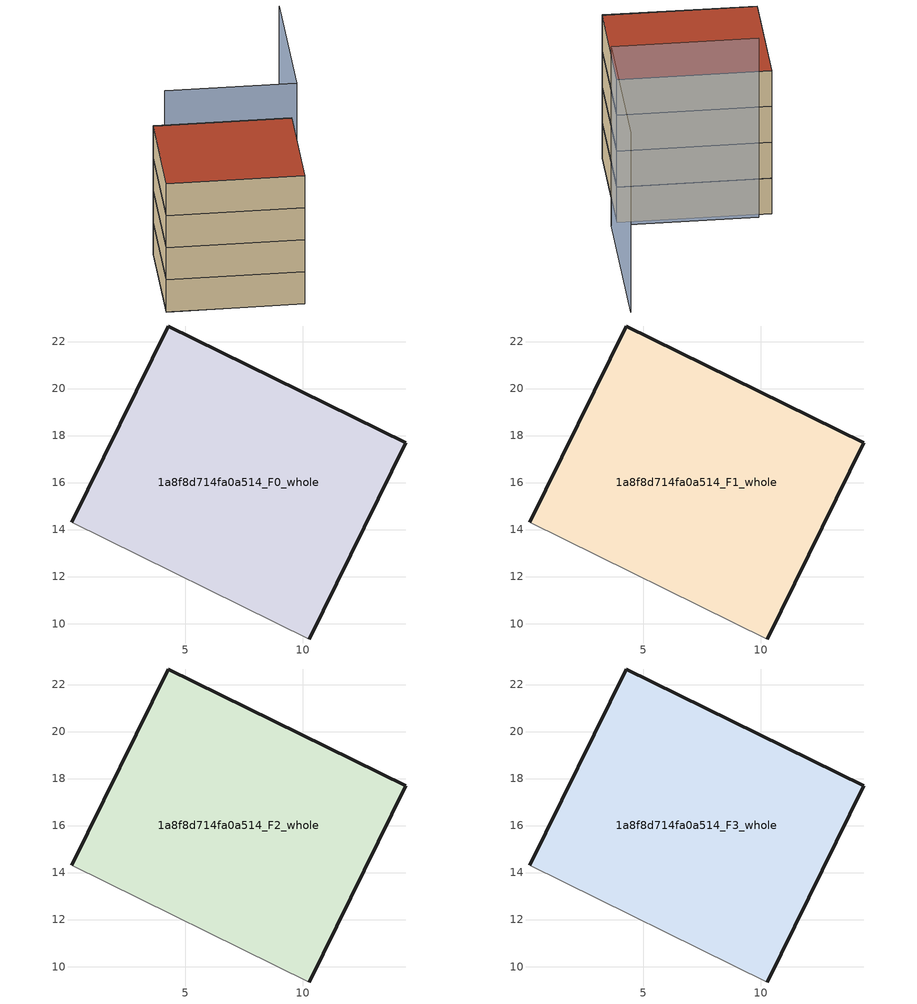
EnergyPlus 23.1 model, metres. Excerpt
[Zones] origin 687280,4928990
1a8f8d714fa0a514_F0_whole
 floor ground (EU_floor_Construction): 10.28,9.34 14.39,17.69 4.29,22.66 0.18,14.32 z0
 wall outside (EU_wall_Construction): 0.18,14.32 4.29,22.66 14.39,17.69 10.28,9.34 z0:3
 wall adiabatic (EU_wall_Construction): 10.28,9.34 0.18,14.32 z0:3
1a8f8d714fa0a514_F1_whole
 floor to 1a8f8d714fa0a514_F0_whole (EU_floor_Construction): 10.27,9.34 14.38,17.69 4.28,22.66 0.18,14.32 z3
 wall outside (EU_wall_Construction): 0.18,14.32 4.29,22.66 14.39,17.69 10.28,9.34 z3:6
 wall adiabatic (EU_wall_Construction): 10.28,9.34 0.18,14.32 z3:6
1a8f8d714fa0a514_F2_whole
 floor to 1a8f8d714fa0a514_F1_whole (EU_floor_Construction): 10.27,9.34 14.38,17.69 4.28,22.66 0.18,14.32 z6
 wall outside (EU_wall_Construction): 0.18,14.32 4.29,22.66 14.39,17.69 10.28,9.34 z6:9
 wall adiabatic (EU_wall_Construction): 10.28,9.34 0.18,14.32 z6:9
1a8f8d714fa0a514_F3_whole
 floor to 1a8f8d714fa0a514_F2_whole (EU_floor_Construction): 10.27,9.34 14.38,17.69 4.28,22.66 0.18,14.32 z9
 wall outside (EU_wall_Construction): 0.18,14.32 4.29,22.66 14.39,17.69 10.28,9.34 z9:12
 wall adiabatic (EU_wall_Construction): 10.28,9.34 0.18,14.32 z9:12
 roof outside (EU_roof_Construction): 14.39,17.69 10.28,9.34 0.18,14.32 4.29,22.66 z12
shading: 20.43,28.94 14.93,17.81 / 14.93,17.81 5.34,22.55 z0:15
[Building]
EU S2 Campaign: North Axis=0; Terrain=City; Solar Distribution=FullExterior
[Site:Location]
Bologna: Latitude=44.5; Longitude=11.25; Time Zone=1; Elevation=37
[SizingPeriod:WeatherFileDays]
AnnualSizingPeriod: Begin Month=1; Begin Day of Month=1; End Month=12; End Day of Month=31; Day of Week for Start Day=Monday; Use Weather File Daylight Saving Period=No; Use Weather File Rain and Snow Indicators=No
[MATERIAL]
EU_InternalMass_Material: Roughness=MediumRough; Thickness=0.1; Conductivity=1; Density=1800; Specific Heat=900; Thermal Absorptance=0.9; Solar Absorptance=0.7; Visible Absorptance=0.7
[MATERIAL:NOMASS] Roughness=MediumRough; Thermal Absorptance=0.9; Solar Absorptance=0.7; Visible Absorptance=0.7
Name | Thermal Resistance
EU_wall_NoMass | 0.937881
EU_roof_NoMass | 0.548572
EU_floor_NoMass | 0.71348
[CONSTRUCTION]
EU_wall_Construction: EU_wall_NoMass
EU_roof_Construction: EU_roof_NoMass
EU_floor_Construction: EU_floor_NoMass
EU_InternalMass_Construction: EU_InternalMass_Material
[ZONE] Type=1; Multiplier=1; Ceiling Height=autocalculate; Floor Area=autocalculate; Part of Total Floor Area=Yes
Name | Volume
1a8f8d714fa0a514_F0_whole | 314.034
1a8f8d714fa0a514_F1_whole; 1a8f8d714fa0a514_F2_whole; 1a8f8d714fa0a514_F3_whole | 314.032
[INTERNALMASS] Construction=EU_InternalMass_Construction; Surface Area=104.678
Name | Zone or ZoneList
1a8f8d714fa0a514_F0_whole_EU_InternalMass | 1a8f8d714fa0a514_F0_whole
1a8f8d714fa0a514_F1_whole_EU_InternalMass | 1a8f8d714fa0a514_F1_whole
1a8f8d714fa0a514_F2_whole_EU_InternalMass | 1a8f8d714fa0a514_F2_whole
1a8f8d714fa0a514_F3_whole_EU_InternalMass | 1a8f8d714fa0a514_F3_whole
[OTHEREQUIPMENT] Fuel Type=Electricity; Design Level Calculation Method=Watts/Area; Power per Zone Floor Area=1; Fraction Latent=0; Fraction Radiant=0; Fraction Lost=0; Carbon Dioxide Generation Rate=0; EndUse Subcategory=EU_Step8_InternalGains
Name | Zone or ZoneList or Space or SpaceList | Schedule
EU_Step8_InternalGain_1a8f8d714fa0a514_F0_whole_f000 | 1a8f8d714fa0a514_F0_whole | EU_Step8_GainSchedule_1a8f8d714fa0a514_F0_whole_f000
EU_Step8_InternalGain_1a8f8d714fa0a514_F1_whole_f000 | 1a8f8d714fa0a514_F1_whole | EU_Step8_GainSchedule_1a8f8d714fa0a514_F1_whole_f000
EU_Step8_InternalGain_1a8f8d714fa0a514_F2_whole_f000 | 1a8f8d714fa0a514_F2_whole | EU_Step8_GainSchedule_1a8f8d714fa0a514_F2_whole_f000
EU_Step8_InternalGain_1a8f8d714fa0a514_F3_whole_f000 | 1a8f8d714fa0a514_F3_whole | EU_Step8_GainSchedule_1a8f8d714fa0a514_F3_whole_f000
[ZONEVENTILATION:DESIGNFLOWRATE] Schedule=EU_AlwaysOn; Design Flow Rate Calculation Method=AirChanges/Hour; Air Changes per Hour=0.687892; Ventilation Type=Natural; Fan Pressure Rise=0; Fan Total Efficiency=1; Constant Term Coefficient=1; Temperature Term Coefficient=0; Velocity Term Coefficient=0; Velocity Squared Term Coefficient=0; Minimum Indoor Temperature=-100; Maximum Indoor Temperature=100; Delta Temperature=-100; Minimum Outdoor Temperature=-100; Maximum Outdoor Temperature=100; Maximum Wind Speed=40
Name | Zone or ZoneList or Space or SpaceList
EU_ConstantAir_1a8f8d714fa0a514_F0_whole | 1a8f8d714fa0a514_F0_whole
EU_ConstantAir_1a8f8d714fa0a514_F1_whole | 1a8f8d714fa0a514_F1_whole
EU_ConstantAir_1a8f8d714fa0a514_F2_whole | 1a8f8d714fa0a514_F2_whole
EU_ConstantAir_1a8f8d714fa0a514_F3_whole | 1a8f8d714fa0a514_F3_whole
[HVACTEMPLATE:THERMOSTAT] Constant Heating Setpoint=20; Constant Cooling Setpoint=50
EU_HeatOnly_1a8f8d714fa0a514_F0_whole; EU_HeatOnly_1a8f8d714fa0a514_F1_whole; EU_HeatOnly_1a8f8d714fa0a514_F2_whole; EU_HeatOnly_1a8f8d714fa0a514_F3_whole
[HVACTEMPLATE:ZONE:IDEALLOADSAIRSYSTEM] System Availability Schedule=EU_AlwaysOn; Maximum Heating Supply Air Temperature=50; Minimum Cooling Supply Air Temperature=13; Maximum Heating Supply Air Humidity Ratio=0.0156; Minimum Cooling Supply Air Humidity Ratio=0.0077; Heating Limit=NoLimit; Cooling Limit=NoLimit; Heating Availability Schedule=EU_AlwaysOn; Cooling Availability Schedule=EU_CoolingOff; Dehumidification Control Type=ConstantSensibleHeatRatio; Cooling Sensible Heat Ratio=0.7; Dehumidification Setpoint=60; Humidification Control Type=None; Humidification Setpoint=30; Outdoor Air Method=None; Outdoor Air Flow Rate per Person=0.00944; Outdoor Air Flow Rate per Zone Floor Area=0; Outdoor Air Flow Rate per Zone=0; Demand Controlled Ventilation Type=None; Outdoor Air Economizer Type=NoEconomizer; Heat Recovery Type=None; Sensible Heat Recovery Effectiveness=0.7; Latent Heat Recovery Effectiveness=0.65
Name | Template Thermostat
1a8f8d714fa0a514_F0_whole | EU_HeatOnly_1a8f8d714fa0a514_F0_whole
1a8f8d714fa0a514_F1_whole | EU_HeatOnly_1a8f8d714fa0a514_F1_whole
1a8f8d714fa0a514_F2_whole | EU_HeatOnly_1a8f8d714fa0a514_F2_whole
1a8f8d714fa0a514_F3_whole | EU_HeatOnly_1a8f8d714fa0a514_F3_whole
[SIZING:ZONE] Zone Cooling Design Supply Air Temperature Input Method=SupplyAirTemperature; Zone Cooling Design Supply Air Temperature=13; Zone Heating Design Supply Air Temperature Input Method=SupplyAirTemperature; Zone Heating Design Supply Air Temperature=50; Zone Cooling Design Supply Air Humidity Ratio=0.008; Zone Heating Design Supply Air Humidity Ratio=0.008; Cooling Design Air Flow Method=DesignDay; Cooling Design Air Flow Rate=0; Cooling Minimum Air Flow per Zone Floor Area=0.000762; Cooling Minimum Air Flow=0; Cooling Minimum Air Flow Fraction=0.2; Heating Design Air Flow Method=DesignDay; Heating Design Air Flow Rate=0; Heating Maximum Air Flow per Zone Floor Area=0.002032; Heating Maximum Air Flow=0.141576; Heating Maximum Air Flow Fraction=0.3; Account for Dedicated Outdoor Air System=No; Dedicated Outdoor Air System Control Strategy=NeutralSupplyAir; Dedicated Outdoor Air Low Setpoint Temperature for Design=autosize; Dedicated Outdoor Air High Setpoint Temperature for Design=autosize; Zone Load Sizing Method=Sensible Load Only No Latent Load; Zone Latent Cooling Design Supply Air Humidity Ratio Input Method=HumidityRatioDifference; Zone Cooling Design Supply Air Humidity Ratio Difference=0.005; Zone Latent Heating Design Supply Air Humidity Ratio Input Method=HumidityRatioDifference; Zone Humidification Design Supply Air Humidity Ratio Difference=0.005
1a8f8d714fa0a514_F0_whole; 1a8f8d714fa0a514_F1_whole; 1a8f8d714fa0a514_F2_whole; 1a8f8d714fa0a514_F3_whole
[SCHEDULE:CONSTANT]
Name | Hourly Value
EU_AlwaysOn | 1
EU_CoolingOff | 0
[SCHEDULE:FILE] Column Number=1; Rows to Skip at Top=0; Number of Hours of Data=8760; Column Separator=Comma; Interpolate to Timestep=No; Minutes per Item=60; Adjust Schedule for Daylight Savings=Yes
Name | File
EU_Step8_GainSchedule_1a8f8d714fa0a514_F0_whole_f000 | ../../schedules/1a8f8d714fa0a514/1a8f8d714fa0a514_F0_whole_f000_gain.csv
EU_Step8_GainSchedule_1a8f8d714fa0a514_F1_whole_f000 | ../../schedules/1a8f8d714fa0a514/1a8f8d714fa0a514_F1_whole_f000_gain.csv
EU_Step8_GainSchedule_1a8f8d714fa0a514_F2_whole_f000 | ../../schedules/1a8f8d714fa0a514/1a8f8d714fa0a514_F2_whole_f000_gain.csv
EU_Step8_GainSchedule_1a8f8d714fa0a514_F3_whole_f000 | ../../schedules/1a8f8d714fa0a514/1a8f8d714fa0a514_F3_whole_f000_gain.csv
